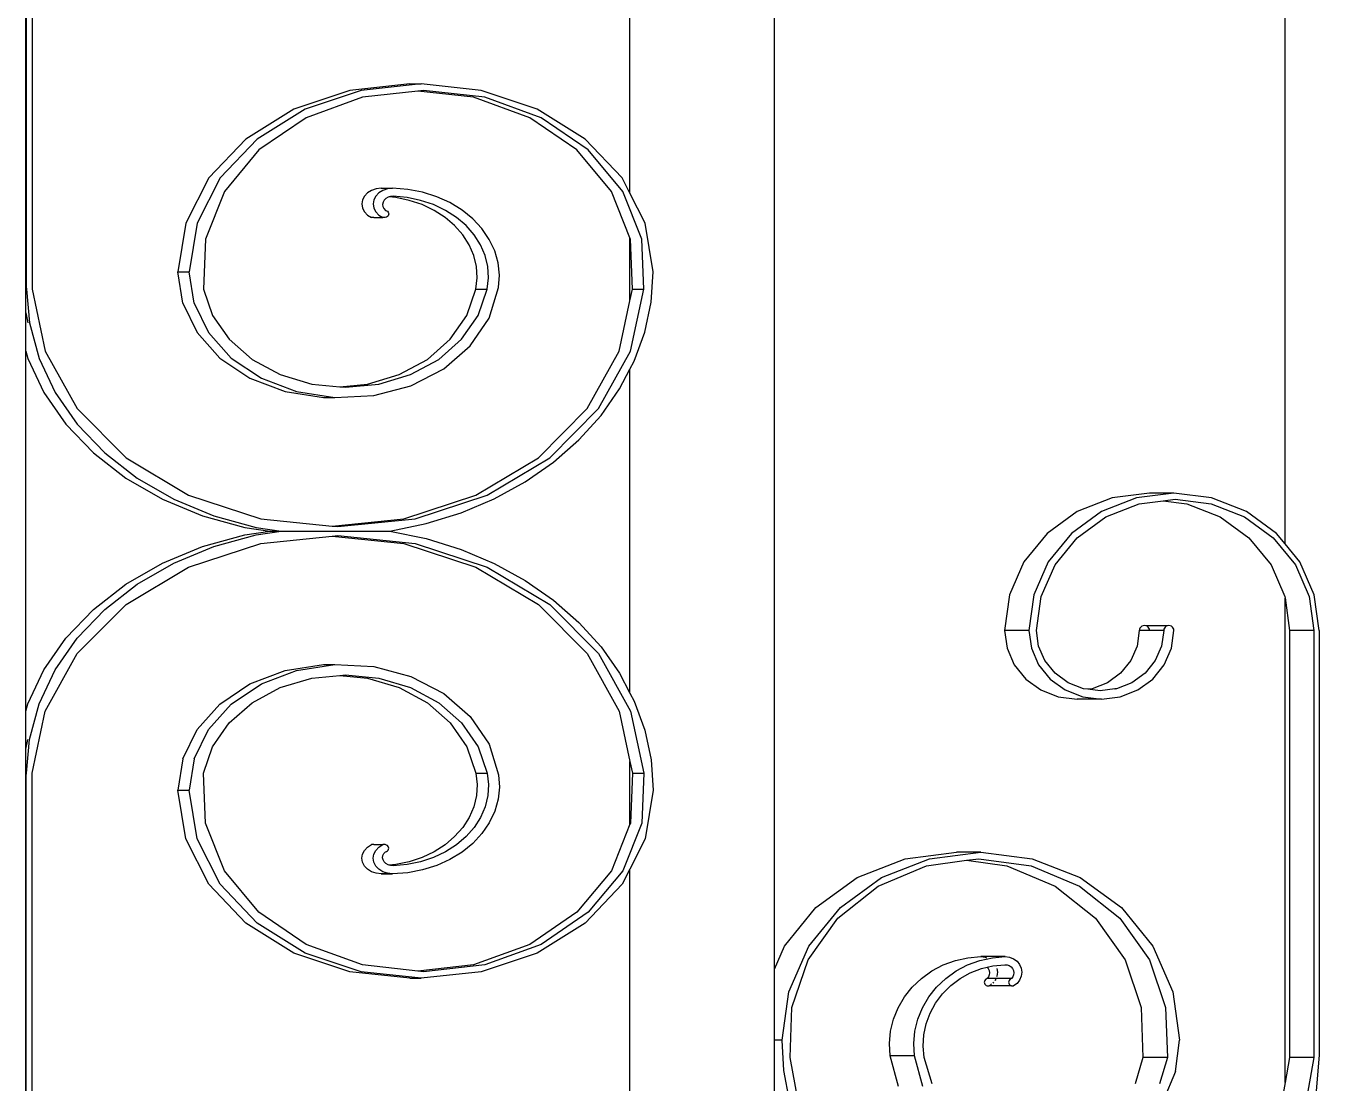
# Model space of a CAD drawing. Header units: millimetres. Extents: x 173236 to 801264, y -94969 to 615039.
# Drawn here: x 499728.4 to 499939.1, y -2381.3 to -2209 of the extents above; entities that cross this region are included whole.
import ezdxf

# ---------------------------------------------------------------- set-up
doc = ezdxf.new("R2010")
doc.units = ezdxf.units.MM
doc.header["$MEASUREMENT"] = 0
doc.layers.add('VOX-A-WALL-PATT', color=233, linetype='Continuous')

# ---------------------------------------------------------------- blocks, each defined once
blk = doc.blocks.new('STAIRCASE')
at = {"layer": 'VOX-A-WALL-PATT'}
for p, q in [((499826.82, -2236.28), (499826.82, -2009.68)), ((499850.36, -2362.75), (499850.36, -2022.78)), ((499933.58, -2293.44), (499933.58, -2071.78)), ((499728.39, -2251.51), (499728.39, -2182.35)), ((499728.43, -2182.35), (499728.43, -2251.51)), ((499729.42, -2182.35), (499729.42, -2251.92)), ((499790.95, -2218.49), (499781.17, -2219.54)), ((499792.81, -2218.49), (499783.02, -2219.54)), ((499790.95, -2218.49), (499792.81, -2218.49)), ((499802.59, -2219.54), (499792.81, -2218.49)), ((499781.17, -2219.54), (499772.05, -2222.6)), ((499783.02, -2219.54), (499773.9, -2222.6)), ((499783.23, -2220.67), (499774.04, -2224)), ((499792.27, -2219.64), (499783.23, -2220.67)), ((499793.19, -2219.54), (499792.27, -2219.64)), ((499801.31, -2220.67), (499792.27, -2219.64)), ((499803.16, -2220.67), (499793.19, -2219.54)), ((499810.49, -2224), (499801.31, -2220.67)), ((499811.71, -2222.6), (499802.59, -2219.54)), ((499812.35, -2224), (499803.16, -2220.67)), ((499772.05, -2222.6), (499764.22, -2227.47)), ((499773.9, -2222.6), (499766.07, -2227.47)), ((499819.54, -2227.47), (499811.71, -2222.6)), ((499774.04, -2224), (499766.34, -2229.24)), ((499818.19, -2229.24), (499810.49, -2224)), ((499820.04, -2229.24), (499812.35, -2224)), ((499764.22, -2227.47), (499758.21, -2233.81)), ((499766.07, -2227.47), (499760.06, -2233.81)), ((499825.55, -2233.81), (499819.54, -2227.47)), ((499766.34, -2229.24), (499760.73, -2236.01)), ((499823.81, -2236.01), (499818.19, -2229.24)), ((499825.66, -2236.01), (499820.04, -2229.24)), ((499758.21, -2233.81), (499754.43, -2241.2)), ((499760.06, -2233.81), (499756.28, -2241.2)), ((499826.82, -2236.28), (499825.55, -2233.81)), ((499784.72, -2235.84), (499784.07, -2236.25)), ((499785.48, -2235.59), (499784.72, -2235.84)), ((499786.3, -2235.5), (499785.48, -2235.59)), ((499786.57, -2235.84), (499785.92, -2236.25)), ((499786.3, -2235.5), (499788.15, -2235.5)), ((499787.33, -2235.59), (499786.3, -2235.5)), ((499787.33, -2235.59), (499786.57, -2235.84)), ((499788.15, -2235.5), (499787.33, -2235.59)), ((499790.61, -2235.68), (499788.15, -2235.5)), ((499793.02, -2236.14), (499790.61, -2235.68)), ((499760.73, -2236.01), (499757.64, -2243.77)), ((499783.26, -2237.39), (499783.15, -2238.05)), ((499783.15, -2238.05), (499783.26, -2238.71)), ((499783.57, -2236.78), (499783.26, -2237.39)), ((499784.07, -2236.25), (499783.57, -2236.78)), ((499785.11, -2237.39), (499785, -2238.05)), ((499785, -2238.05), (499785.11, -2238.71)), ((499785.42, -2236.78), (499785.11, -2237.39)), ((499785.92, -2236.25), (499785.42, -2236.78)), ((499786.59, -2237.77), (499786.52, -2238.12)), ((499786.77, -2237.45), (499786.59, -2237.77)), ((499787.05, -2237.17), (499786.77, -2237.45)), ((499787.4, -2236.96), (499787.05, -2237.17)), ((499787.59, -2236.91), (499787.4, -2236.96)), ((499787.81, -2236.84), (499787.59, -2236.91)), ((499788.66, -2237), (499787.59, -2236.91)), ((499788.25, -2236.8), (499787.81, -2236.84)), ((499790.51, -2237), (499788.25, -2236.8)), ((499790.86, -2237.46), (499788.66, -2237)), ((499792.71, -2237.46), (499790.51, -2237)), ((499792.96, -2238.16), (499790.86, -2237.46)), ((499794.81, -2238.16), (499792.71, -2237.46)), ((499795.33, -2236.86), (499793.02, -2236.14)), ((499797.49, -2237.83), (499795.33, -2236.86)), ((499799.47, -2239.04), (499797.49, -2237.83)), ((499826.82, -2243.58), (499823.81, -2236.01)), ((499828.74, -2243.77), (499825.66, -2236.01)), ((499829.33, -2241.2), (499826.82, -2236.28)), ((499783.26, -2238.71), (499783.57, -2239.33)), ((499783.57, -2239.33), (499784.07, -2239.85)), ((499784.07, -2239.85), (499784.72, -2240.26)), ((499785.11, -2238.71), (499785.42, -2239.33)), ((499785.42, -2239.33), (499785.92, -2239.85)), ((499785.92, -2239.85), (499786.57, -2240.26)), ((499786.52, -2238.12), (499786.57, -2238.47)), ((499786.57, -2238.47), (499786.72, -2238.8)), ((499786.72, -2238.8), (499786.98, -2239.09)), ((499787.14, -2240.2), (499786.96, -2240.26)), ((499786.98, -2239.09), (499787.16, -2239.15)), ((499787.3, -2240.11), (499787.14, -2240.2)), ((499787.16, -2239.15), (499787.31, -2239.25)), ((499787.42, -2239.98), (499787.3, -2240.11)), ((499787.31, -2239.25), (499787.43, -2239.38)), ((499787.49, -2239.84), (499787.42, -2239.98)), ((499787.43, -2239.38), (499787.5, -2239.53)), ((499787.52, -2239.68), (499787.49, -2239.84)), ((499787.5, -2239.53), (499787.52, -2239.68)), ((499794.92, -2239.09), (499792.96, -2238.16)), ((499796.77, -2239.09), (499794.81, -2238.16)), ((499796.69, -2240.23), (499794.92, -2239.09)), ((499798.55, -2240.23), (499796.77, -2239.09)), ((499801.22, -2240.46), (499799.47, -2239.04)), ((499754.43, -2241.2), (499753.14, -2249.13)), ((499756.28, -2241.2), (499754.99, -2249.13)), ((499784.92, -2240.28), (499784.72, -2240.26)), ((499785.11, -2240.26), (499784.92, -2240.28)), ((499785.11, -2240.26), (499786.57, -2240.26)), ((499786.77, -2240.28), (499786.57, -2240.26)), ((499786.96, -2240.26), (499786.77, -2240.28)), ((499798.26, -2241.57), (499796.69, -2240.23)), ((499799.57, -2243.07), (499798.26, -2241.57)), ((499800.11, -2241.57), (499798.55, -2240.23)), ((499801.42, -2243.07), (499800.11, -2241.57)), ((499802.7, -2242.07), (499801.22, -2240.46)), ((499803.9, -2243.82), (499802.7, -2242.07)), ((499830.62, -2249.13), (499829.33, -2241.2)), ((499757.64, -2243.77), (499757.32, -2251.92)), ((499800.62, -2244.7), (499799.57, -2243.07)), ((499802.47, -2244.7), (499801.42, -2243.07)), ((499804.79, -2245.7), (499803.9, -2243.82)), ((499826.82, -2253.82), (499826.82, -2243.58)), ((499826.89, -2243.77), (499826.82, -2243.58)), ((499827.22, -2251.92), (499826.89, -2243.77)), ((499829.07, -2251.92), (499828.74, -2243.77)), ((499801.36, -2246.44), (499800.62, -2244.7)), ((499801.8, -2248.25), (499801.36, -2246.44)), ((499803.22, -2246.44), (499802.47, -2244.7)), ((499803.66, -2248.25), (499803.22, -2246.44)), ((499805.34, -2247.65), (499804.79, -2245.7)), ((499801.93, -2250.09), (499801.8, -2248.25)), ((499803.78, -2250.09), (499803.66, -2248.25)), ((499805.55, -2249.65), (499805.34, -2247.65)), ((499753.14, -2249.13), (499754.99, -2249.13)), ((499753.94, -2254.24), (499753.14, -2249.13)), ((499755.79, -2254.24), (499754.99, -2249.13)), ((499801.73, -2251.92), (499801.93, -2250.09)), ((499803.58, -2251.92), (499803.78, -2250.09)), ((499805.42, -2251.65), (499805.55, -2249.65)), ((499830.27, -2254.06), (499830.62, -2249.13)), ((499728.39, -2251.51), (499728.43, -2251.51)), ((499728.39, -2251.92), (499728.39, -2251.51)), ((499728.39, -2251.92), (499728.47, -2251.92)), ((499728.39, -2255.81), (499728.39, -2251.92)), ((499728.43, -2251.51), (499728.47, -2251.92)), ((499728.47, -2251.92), (499728.97, -2257.42)), ((499729.42, -2251.92), (499731.55, -2262.04)), ((499757.32, -2251.92), (499758.81, -2256.21)), ((499800.24, -2256.21), (499801.73, -2251.92)), ((499801.73, -2251.92), (499803.58, -2251.92)), ((499802.09, -2256.21), (499803.58, -2251.92)), ((499803.86, -2256.64), (499805.42, -2251.65)), ((499826.82, -2253.82), (499827.22, -2251.92)), ((499826.94, -2262.04), (499829.07, -2251.92)), ((499827.22, -2251.92), (499829.07, -2251.92)), ((499753.94, -2254.24), (499756.28, -2259.02)), ((499755.79, -2254.24), (499758.13, -2259.02)), ((499825.08, -2262.04), (499826.82, -2253.82)), ((499829.23, -2258.93), (499830.27, -2254.06)), ((499728.39, -2255.81), (499728.73, -2257.42)), ((499728.39, -2262.03), (499728.39, -2255.81)), ((499758.81, -2256.21), (499761.5, -2260.11)), ((499797.55, -2260.11), (499800.24, -2256.21)), ((499799.4, -2260.11), (499802.09, -2256.21)), ((499800.81, -2261.15), (499803.86, -2256.64)), ((499728.97, -2257.42), (499730.56, -2263.21)), ((499756.28, -2259.02), (499760.01, -2263.18)), ((499758.13, -2259.02), (499761.86, -2263.18)), ((499827.5, -2263.66), (499829.23, -2258.93)), ((499761.5, -2260.11), (499765.24, -2263.38)), ((499793.81, -2263.38), (499797.55, -2260.11)), ((499795.66, -2263.38), (499799.4, -2260.11)), ((499796.47, -2264.91), (499800.81, -2261.15)), ((499728.39, -2262.03), (499728.71, -2263.21)), ((499728.39, -2320.7), (499728.39, -2262.03)), ((499728.71, -2263.21), (499731.33, -2268.75)), ((499730.56, -2263.21), (499733.18, -2268.75)), ((499731.55, -2262.04), (499736.77, -2271.4)), ((499760.01, -2263.18), (499764.91, -2266.46)), ((499761.86, -2263.18), (499766.76, -2266.46)), ((499765.24, -2263.38), (499769.82, -2265.86)), ((499789.23, -2265.86), (499793.81, -2263.38)), ((499791.09, -2265.86), (499795.66, -2263.38)), ((499819.87, -2271.4), (499825.08, -2262.04)), ((499821.72, -2271.4), (499826.94, -2262.04)), ((499791.12, -2267.67), (499796.47, -2264.91)), ((499825.12, -2268.2), (499826.82, -2264.97)), ((499826.82, -2264.97), (499827.5, -2263.66)), ((499826.82, -2317.76), (499826.82, -2264.97)), ((499764.91, -2266.46), (499770.66, -2268.64)), ((499766.76, -2266.46), (499772.51, -2268.64)), ((499769.82, -2265.86), (499774.98, -2267.41)), ((499774.98, -2267.41), (499779.53, -2267.84)), ((499779.53, -2267.84), (499784.07, -2267.41)), ((499780.45, -2267.93), (499785.92, -2267.41)), ((499784.07, -2267.41), (499789.23, -2265.86)), ((499785.92, -2267.41), (499791.09, -2265.86)), ((499731.33, -2268.75), (499734.92, -2273.92)), ((499733.18, -2268.75), (499736.77, -2273.92)), ((499770.66, -2268.64), (499776.89, -2269.6)), ((499772.51, -2268.64), (499778.75, -2269.6)), ((499776.89, -2269.6), (499778.75, -2269.6)), ((499778.75, -2269.6), (499785.08, -2269.27)), ((499779.53, -2267.84), (499780.45, -2267.93)), ((499785.08, -2269.27), (499791.12, -2267.67)), ((499822.11, -2272.5), (499825.12, -2268.2)), ((499736.77, -2271.4), (499744.72, -2279.4)), ((499811.91, -2279.4), (499819.87, -2271.4)), ((499813.76, -2279.4), (499821.72, -2271.4)), ((499734.92, -2273.92), (499739.4, -2278.61)), ((499736.77, -2273.92), (499741.25, -2278.61)), ((499818.51, -2276.48), (499822.11, -2272.5)), ((499814.38, -2280.11), (499818.51, -2276.48)), ((499739.4, -2278.61), (499744.67, -2282.72)), ((499741.25, -2278.61), (499746.52, -2282.72)), ((499744.72, -2279.4), (499754.91, -2285.51)), ((499801.72, -2285.51), (499811.91, -2279.4)), ((499803.58, -2285.51), (499813.76, -2279.4)), ((499809.76, -2283.33), (499814.38, -2280.11)), ((499744.67, -2282.72), (499750.63, -2286.16)), ((499746.52, -2282.72), (499752.48, -2286.16)), ((499804.71, -2286.09), (499809.76, -2283.33)), ((499750.63, -2286.16), (499757.15, -2288.86)), ((499752.48, -2286.16), (499759, -2288.86)), ((499754.91, -2285.51), (499766.67, -2289.34)), ((499789.96, -2289.34), (499801.72, -2285.51)), ((499791.82, -2289.34), (499803.58, -2285.51)), ((499799.31, -2288.37), (499804.71, -2286.09)), ((499905.39, -2285.96), (499899.69, -2288.19)), ((499909.36, -2285.96), (499903.66, -2288.19)), ((499911.51, -2285.2), (499905.39, -2285.96)), ((499915.48, -2285.2), (499909.36, -2285.96)), ((499909.82, -2286.9), (499913.69, -2286.42)), ((499915.48, -2285.2), (499911.51, -2285.2)), ((499913.69, -2286.42), (499915.67, -2286.18)), ((499913.69, -2286.42), (499917.56, -2286.9)), ((499921.6, -2285.96), (499915.48, -2285.2)), ((499915.67, -2286.18), (499921.53, -2286.9)), ((499927.31, -2288.19), (499921.6, -2285.96)), ((499793.62, -2290.14), (499799.31, -2288.37)), ((499899.69, -2288.19), (499894.79, -2291.75)), ((499903.66, -2288.19), (499898.76, -2291.75)), ((499904.37, -2289.04), (499909.82, -2286.9)), ((499917.56, -2286.9), (499923.01, -2289.04)), ((499921.53, -2286.9), (499926.98, -2289.04)), ((499932.21, -2291.75), (499927.31, -2288.19)), ((499757.15, -2288.86), (499764.08, -2290.76)), ((499759, -2288.86), (499765.93, -2290.76)), ((499764.08, -2290.76), (499768.14, -2291.37)), ((499765.93, -2290.76), (499769.99, -2291.37)), ((499766.67, -2289.34), (499778.32, -2290.55)), ((499778.32, -2290.55), (499789.96, -2289.34)), ((499778.32, -2290.55), (499779.24, -2290.64)), ((499779.24, -2290.64), (499791.82, -2289.34)), ((499787.72, -2291.37), (499793.62, -2290.14)), ((499899.68, -2292.44), (499904.37, -2289.04)), ((499923.01, -2289.04), (499927.69, -2292.44)), ((499926.98, -2289.04), (499931.66, -2292.44)), ((499757.15, -2293.87), (499764.08, -2291.97)), ((499759, -2293.87), (499765.93, -2291.97)), ((499764.08, -2291.97), (499768.14, -2291.37)), ((499765.93, -2291.97), (499769.99, -2291.37)), ((499766.67, -2293.39), (499778.32, -2292.18)), ((499768.14, -2291.37), (499769.99, -2291.37)), ((499769.99, -2291.37), (499787.72, -2291.37)), ((499778.32, -2292.18), (499779.24, -2292.09)), ((499778.32, -2292.18), (499789.96, -2293.39)), ((499779.24, -2292.09), (499791.82, -2293.39)), ((499787.72, -2291.37), (499793.62, -2292.59)), ((499793.62, -2292.59), (499799.31, -2294.36)), ((499894.79, -2291.75), (499891.03, -2296.38)), ((499898.76, -2291.75), (499895, -2296.38)), ((499896.09, -2296.87), (499899.68, -2292.44)), ((499927.69, -2292.44), (499931.29, -2296.87)), ((499931.66, -2292.44), (499935.26, -2296.87)), ((499933.58, -2293.44), (499932.21, -2291.75)), ((499750.63, -2296.57), (499757.15, -2293.87)), ((499752.48, -2296.57), (499759, -2293.87)), ((499754.91, -2297.22), (499766.67, -2293.39)), ((499789.96, -2293.39), (499801.72, -2297.22)), ((499791.82, -2293.39), (499803.58, -2297.22)), ((499799.31, -2294.36), (499804.71, -2296.64)), ((499935.96, -2296.38), (499933.58, -2293.44)), ((499744.67, -2300.01), (499750.63, -2296.57)), ((499746.52, -2300.01), (499752.48, -2296.57)), ((499804.71, -2296.64), (499809.76, -2299.4)), ((499891.03, -2296.38), (499888.67, -2301.78)), ((499895, -2296.38), (499892.64, -2301.78)), ((499893.83, -2302.03), (499896.09, -2296.87)), ((499931.29, -2296.87), (499933.55, -2302.03)), ((499935.26, -2296.87), (499937.52, -2302.03)), ((499938.33, -2301.78), (499935.96, -2296.38)), ((499744.72, -2303.33), (499754.91, -2297.22)), ((499801.72, -2297.22), (499811.91, -2303.33)), ((499803.58, -2297.22), (499813.76, -2303.33)), ((499739.4, -2304.12), (499744.67, -2300.01)), ((499741.25, -2304.12), (499746.52, -2300.01)), ((499809.76, -2299.4), (499814.38, -2302.62)), ((499736.77, -2311.33), (499744.72, -2303.33)), ((499811.91, -2303.33), (499819.87, -2311.33)), ((499813.76, -2303.33), (499821.72, -2311.33)), ((499814.38, -2302.62), (499818.51, -2306.25)), ((499888.67, -2301.78), (499887.86, -2307.57)), ((499892.64, -2301.78), (499891.84, -2307.57)), ((499893.06, -2307.57), (499893.83, -2302.03)), ((499933.55, -2302.03), (499933.58, -2302.26)), ((499933.58, -2381.24), (499933.58, -2302.26)), ((499933.58, -2302.26), (499934.32, -2307.57)), ((499937.52, -2302.03), (499938.29, -2307.57)), ((499939.13, -2307.57), (499938.33, -2301.78)), ((499734.92, -2308.81), (499739.4, -2304.12)), ((499736.77, -2308.81), (499741.25, -2304.12)), ((499818.51, -2306.25), (499822.11, -2310.23)), ((499891.84, -2307.57), (499887.86, -2307.57)), ((499887.86, -2307.57), (499888.27, -2310.47)), ((499891.84, -2307.57), (499892.24, -2310.47)), ((499893.41, -2310.11), (499893.06, -2307.57)), ((499909.83, -2307.57), (499909.47, -2310.11)), ((499909.85, -2307.36), (499909.83, -2307.57)), ((499911.51, -2307.57), (499909.83, -2307.57)), ((499909.94, -2307.17), (499909.85, -2307.36)), ((499910.07, -2307.01), (499909.94, -2307.17)), ((499910.25, -2306.88), (499910.07, -2307.01)), ((499910.45, -2306.8), (499910.25, -2306.88)), ((499910.67, -2306.77), (499910.45, -2306.8)), ((499910.89, -2306.8), (499910.67, -2306.77)), ((499914.42, -2306.8), (499910.89, -2306.8)), ((499911.27, -2307.01), (499911.09, -2306.88)), ((499911.4, -2307.17), (499911.27, -2307.01)), ((499911.48, -2307.36), (499911.4, -2307.17)), ((499911.51, -2307.57), (499911.48, -2307.36)), ((499913.8, -2307.57), (499911.51, -2307.57)), ((499913.8, -2307.57), (499913.44, -2310.11)), ((499913.83, -2307.36), (499913.8, -2307.57)), ((499913.91, -2307.17), (499913.83, -2307.36)), ((499914.04, -2307.01), (499913.91, -2307.17)), ((499914.22, -2306.88), (499914.04, -2307.01)), ((499914.42, -2306.8), (499914.22, -2306.88)), ((499914.64, -2306.77), (499914.42, -2306.8)), ((499914.86, -2306.8), (499914.64, -2306.77)), ((499915.06, -2306.88), (499914.86, -2306.8)), ((499915.24, -2307.01), (499915.06, -2306.88)), ((499915.08, -2310.47), (499915.48, -2307.57)), ((499915.37, -2307.17), (499915.24, -2307.01)), ((499915.46, -2307.36), (499915.37, -2307.17)), ((499915.48, -2307.57), (499915.46, -2307.36)), ((499934.32, -2307.57), (499934.32, -2377.14)), ((499938.29, -2307.57), (499934.32, -2307.57)), ((499938.29, -2307.57), (499938.29, -2377.14)), ((499939.13, -2307.57), (499939.13, -2376.73)), ((499731.33, -2313.98), (499734.92, -2308.81)), ((499733.18, -2313.98), (499736.77, -2308.81)), ((499731.55, -2320.69), (499736.77, -2311.33)), ((499819.87, -2311.33), (499825.08, -2320.69)), ((499821.72, -2311.33), (499826.94, -2320.69)), ((499822.11, -2310.23), (499825.12, -2314.53)), ((499888.27, -2310.47), (499889.45, -2313.17)), ((499892.24, -2310.47), (499893.42, -2313.17)), ((499894.45, -2312.48), (499893.41, -2310.11)), ((499909.47, -2310.11), (499908.44, -2312.48)), ((499913.44, -2310.11), (499912.41, -2312.48)), ((499913.9, -2313.17), (499915.08, -2310.47)), ((499770.66, -2314.09), (499776.89, -2313.13)), ((499772.51, -2314.09), (499778.75, -2313.13)), ((499776.89, -2313.13), (499778.75, -2313.13)), ((499778.75, -2313.13), (499785.08, -2313.46)), ((499785.08, -2313.46), (499791.12, -2315.06)), ((499889.45, -2313.17), (499891.33, -2315.48)), ((499893.42, -2313.17), (499895.3, -2315.48)), ((499896.1, -2314.51), (499894.45, -2312.48)), ((499908.44, -2312.48), (499906.79, -2314.51)), ((499912.41, -2312.48), (499910.76, -2314.51)), ((499912.02, -2315.48), (499913.9, -2313.17)), ((499728.71, -2319.52), (499731.33, -2313.98)), ((499730.56, -2319.52), (499733.18, -2313.98)), ((499764.91, -2316.27), (499770.66, -2314.09)), ((499766.76, -2316.27), (499772.51, -2314.09)), ((499769.82, -2316.87), (499774.98, -2315.32)), ((499774.98, -2315.32), (499779.53, -2314.89)), ((499779.53, -2314.89), (499780.45, -2314.8)), ((499779.53, -2314.89), (499784.07, -2315.32)), ((499780.45, -2314.8), (499785.92, -2315.32)), ((499784.07, -2315.32), (499789.23, -2316.87)), ((499785.92, -2315.32), (499791.09, -2316.87)), ((499791.12, -2315.06), (499796.47, -2317.82)), ((499825.12, -2314.53), (499826.82, -2317.76)), ((499891.33, -2315.48), (499893.78, -2317.26)), ((499895.3, -2315.48), (499897.75, -2317.26)), ((499898.25, -2316.07), (499896.1, -2314.51)), ((499900.75, -2317.05), (499898.25, -2316.07)), ((499904.64, -2316.07), (499902.14, -2317.05)), ((499906.79, -2314.51), (499904.64, -2316.07)), ((499908.61, -2316.07), (499906.11, -2317.05)), ((499910.76, -2314.51), (499908.61, -2316.07)), ((499909.57, -2317.26), (499912.02, -2315.48)), ((499760.01, -2319.55), (499764.91, -2316.27)), ((499761.86, -2319.55), (499766.76, -2316.27)), ((499765.24, -2319.35), (499769.82, -2316.87)), ((499789.23, -2316.87), (499793.81, -2319.35)), ((499791.09, -2316.87), (499795.66, -2319.35)), ((499796.47, -2317.82), (499800.81, -2321.58)), ((499826.82, -2317.76), (499827.5, -2319.07)), ((499893.78, -2317.26), (499896.63, -2318.38)), ((499897.75, -2317.26), (499900.6, -2318.38)), ((499901.44, -2317.13), (499900.75, -2317.05)), ((499902.14, -2317.05), (499901.44, -2317.13)), ((499903.43, -2317.38), (499901.44, -2317.13)), ((499905.85, -2317.08), (499903.43, -2317.38)), ((499905.85, -2317.08), (499905.89, -2317.05)), ((499906.11, -2317.05), (499905.89, -2317.05)), ((499906.72, -2318.38), (499909.57, -2317.26)), ((499728.39, -2320.7), (499728.71, -2319.52)), ((499728.97, -2325.31), (499730.56, -2319.52)), ((499756.28, -2323.71), (499760.01, -2319.55)), ((499758.13, -2323.71), (499761.86, -2319.55)), ((499761.5, -2322.62), (499765.24, -2319.35)), ((499793.81, -2319.35), (499797.55, -2322.62)), ((499795.66, -2319.35), (499799.4, -2322.62)), ((499827.5, -2319.07), (499829.23, -2323.8)), ((499896.63, -2318.38), (499899.69, -2318.76)), ((499903.66, -2318.76), (499899.69, -2318.76)), ((499900.6, -2318.38), (499903.66, -2318.76)), ((499903.66, -2318.76), (499906.72, -2318.38)), ((499728.39, -2326.92), (499728.39, -2320.7)), ((499729.42, -2330.81), (499731.55, -2320.69)), ((499800.81, -2321.58), (499803.86, -2326.09)), ((499825.08, -2320.69), (499826.82, -2328.91)), ((499826.94, -2320.69), (499829.07, -2330.81)), ((499753.94, -2328.49), (499756.28, -2323.71)), ((499755.79, -2328.49), (499758.13, -2323.71)), ((499758.81, -2326.52), (499761.5, -2322.62)), ((499797.55, -2322.62), (499800.24, -2326.52)), ((499799.4, -2322.62), (499802.09, -2326.52)), ((499829.23, -2323.8), (499830.27, -2328.67)), ((499728.39, -2326.92), (499728.73, -2325.31)), ((499728.47, -2330.81), (499728.97, -2325.31)), ((499757.32, -2330.81), (499758.81, -2326.52)), ((499800.24, -2326.52), (499801.73, -2330.81)), ((499802.09, -2326.52), (499803.58, -2330.81)), ((499803.86, -2326.09), (499805.42, -2331.08)), ((499728.39, -2330.81), (499728.39, -2326.92)), ((499753.94, -2328.49), (499753.14, -2333.6)), ((499755.79, -2328.49), (499754.99, -2333.6)), ((499830.27, -2328.67), (499830.62, -2333.6)), ((499728.39, -2330.81), (499728.47, -2330.81)), ((499728.39, -2331.22), (499728.39, -2330.81)), ((499728.43, -2331.22), (499728.47, -2330.81)), ((499729.42, -2400.38), (499729.42, -2330.81)), ((499757.64, -2338.96), (499757.32, -2330.81)), ((499801.73, -2330.81), (499803.58, -2330.81)), ((499801.73, -2330.81), (499801.93, -2332.65)), ((499803.58, -2330.81), (499803.78, -2332.65)), ((499826.82, -2339.15), (499826.82, -2328.91)), ((499826.82, -2328.91), (499827.22, -2330.81)), ((499827.22, -2330.81), (499826.89, -2338.96)), ((499827.22, -2330.81), (499829.07, -2330.81)), ((499829.07, -2330.81), (499828.74, -2338.96)), ((499728.39, -2331.22), (499728.43, -2331.22)), ((499728.39, -2400.38), (499728.39, -2331.22)), ((499728.43, -2400.38), (499728.43, -2331.22)), ((499801.93, -2332.65), (499801.8, -2334.48)), ((499803.78, -2332.65), (499803.66, -2334.48)), ((499805.42, -2331.08), (499805.55, -2333.08)), ((499754.43, -2341.53), (499753.14, -2333.6)), ((499753.14, -2333.6), (499754.99, -2333.6)), ((499756.28, -2341.53), (499754.99, -2333.6)), ((499801.8, -2334.48), (499801.36, -2336.29)), ((499803.66, -2334.48), (499803.22, -2336.29)), ((499805.55, -2333.08), (499805.34, -2335.08)), ((499830.62, -2333.6), (499829.33, -2341.53)), ((499801.36, -2336.29), (499800.62, -2338.03)), ((499803.22, -2336.29), (499802.47, -2338.03)), ((499804.79, -2337.03), (499803.9, -2338.91)), ((499805.34, -2335.08), (499804.79, -2337.03)), ((499760.73, -2346.72), (499757.64, -2338.96)), ((499800.62, -2338.03), (499799.57, -2339.66)), ((499802.47, -2338.03), (499801.42, -2339.66)), ((499803.9, -2338.91), (499802.7, -2340.66)), ((499826.82, -2339.15), (499823.81, -2346.72)), ((499828.74, -2338.96), (499825.66, -2346.72)), ((499826.89, -2338.96), (499826.82, -2339.15)), ((499798.26, -2341.16), (499796.69, -2342.5)), ((499799.57, -2339.66), (499798.26, -2341.16)), ((499800.11, -2341.16), (499798.55, -2342.5)), ((499801.42, -2339.66), (499800.11, -2341.16)), ((499802.7, -2340.66), (499801.22, -2342.27)), ((499758.21, -2348.92), (499754.43, -2341.53)), ((499760.06, -2348.92), (499756.28, -2341.53)), ((499783.26, -2344.02), (499783.57, -2343.4)), ((499783.57, -2343.4), (499784.07, -2342.88)), ((499784.07, -2342.88), (499784.72, -2342.47)), ((499784.92, -2342.45), (499784.72, -2342.47)), ((499785.11, -2342.47), (499784.92, -2342.45)), ((499785.11, -2342.47), (499786.57, -2342.47)), ((499785.11, -2344.02), (499785.42, -2343.4)), ((499785.42, -2343.4), (499785.92, -2342.88)), ((499785.92, -2342.88), (499786.57, -2342.47)), ((499786.77, -2342.45), (499786.57, -2342.47)), ((499786.96, -2342.47), (499786.77, -2342.45)), ((499787.14, -2342.53), (499786.96, -2342.47)), ((499787.3, -2342.62), (499787.14, -2342.53)), ((499787.16, -2343.58), (499787.31, -2343.48)), ((499787.42, -2342.75), (499787.3, -2342.62)), ((499787.31, -2343.48), (499787.43, -2343.35)), ((499787.49, -2342.89), (499787.42, -2342.75)), ((499787.43, -2343.35), (499787.5, -2343.21)), ((499787.52, -2343.05), (499787.49, -2342.89)), ((499787.5, -2343.21), (499787.52, -2343.05)), ((499796.69, -2342.5), (499794.92, -2343.64)), ((499798.55, -2342.5), (499796.77, -2343.64)), ((499801.22, -2342.27), (499799.47, -2343.69)), ((499829.33, -2341.53), (499826.82, -2346.45)), ((499783.15, -2344.68), (499783.26, -2344.02)), ((499783.26, -2345.34), (499783.15, -2344.68)), ((499783.57, -2345.95), (499783.26, -2345.34)), ((499785, -2344.68), (499785.11, -2344.02)), ((499785.11, -2345.34), (499785, -2344.68)), ((499785.42, -2345.95), (499785.11, -2345.34)), ((499786.52, -2344.61), (499786.57, -2344.26)), ((499786.59, -2344.96), (499786.52, -2344.61)), ((499786.57, -2344.26), (499786.72, -2343.93)), ((499786.77, -2345.28), (499786.59, -2344.96)), ((499786.72, -2343.93), (499786.98, -2343.64)), ((499787.05, -2345.56), (499786.77, -2345.28)), ((499786.98, -2343.64), (499787.16, -2343.58)), ((499787.4, -2345.77), (499787.05, -2345.56)), ((499790.86, -2345.27), (499788.66, -2345.73)), ((499792.71, -2345.27), (499790.51, -2345.73)), ((499792.96, -2344.57), (499790.86, -2345.27)), ((499794.81, -2344.57), (499792.71, -2345.27)), ((499794.92, -2343.64), (499792.96, -2344.57)), ((499796.77, -2343.64), (499794.81, -2344.57)), ((499797.49, -2344.9), (499795.33, -2345.87)), ((499799.47, -2343.69), (499797.49, -2344.9)), ((499863.84, -2347.82), (499871.65, -2344.76)), ((499867.81, -2347.82), (499875.62, -2344.76)), ((499871.65, -2344.76), (499880.03, -2343.72)), ((499875.14, -2345.9), (499881.69, -2345.02)), ((499875.62, -2344.76), (499884, -2343.72)), ((499884, -2343.72), (499880.03, -2343.72)), ((499881.69, -2345.02), (499883.67, -2344.76)), ((499881.69, -2345.02), (499888.23, -2345.9)), ((499883.67, -2344.76), (499892.21, -2345.9)), ((499884, -2343.72), (499892.39, -2344.76)), ((499892.39, -2344.76), (499900.2, -2347.82)), ((499766.34, -2353.49), (499760.73, -2346.72)), ((499784.07, -2346.48), (499783.57, -2345.95)), ((499784.72, -2346.89), (499784.07, -2346.48)), ((499785.48, -2347.14), (499784.72, -2346.89)), ((499785.92, -2346.48), (499785.42, -2345.95)), ((499786.3, -2347.23), (499785.48, -2347.14)), ((499786.57, -2346.89), (499785.92, -2346.48)), ((499787.33, -2347.14), (499786.3, -2347.23)), ((499786.3, -2347.23), (499788.15, -2347.23)), ((499787.33, -2347.14), (499786.57, -2346.89)), ((499788.15, -2347.23), (499787.33, -2347.14)), ((499787.59, -2345.82), (499787.4, -2345.77)), ((499788.66, -2345.73), (499787.59, -2345.82)), ((499787.81, -2345.89), (499787.59, -2345.82)), ((499788.25, -2345.93), (499787.81, -2345.89)), ((499790.61, -2347.05), (499788.15, -2347.23)), ((499790.51, -2345.73), (499788.25, -2345.93)), ((499793.02, -2346.59), (499790.61, -2347.05)), ((499795.33, -2345.87), (499793.02, -2346.59)), ((499823.81, -2346.72), (499818.19, -2353.49)), ((499825.66, -2346.72), (499820.04, -2353.49)), ((499826.82, -2346.45), (499825.55, -2348.92)), ((499826.82, -2546.39), (499826.82, -2346.45)), ((499867.27, -2349.22), (499875.14, -2345.9)), ((499888.23, -2345.9), (499896.1, -2349.22)), ((499892.21, -2345.9), (499900.07, -2349.22)), ((499764.22, -2355.26), (499758.21, -2348.92)), ((499766.07, -2355.26), (499760.06, -2348.92)), ((499825.55, -2348.92), (499819.54, -2355.26)), ((499857.13, -2352.69), (499863.84, -2347.82)), ((499860.68, -2354.47), (499867.27, -2349.22)), ((499861.11, -2352.69), (499867.81, -2347.82)), ((499896.1, -2349.22), (499902.7, -2354.47)), ((499900.07, -2349.22), (499906.67, -2354.47)), ((499900.2, -2347.82), (499906.9, -2352.69)), ((499774.04, -2358.73), (499766.34, -2353.49)), ((499818.19, -2353.49), (499810.49, -2358.73)), ((499820.04, -2353.49), (499812.35, -2358.73)), ((499851.99, -2359.04), (499857.13, -2352.69)), ((499855.96, -2359.04), (499861.11, -2352.69)), ((499906.9, -2352.69), (499912.05, -2359.04)), ((499772.05, -2360.13), (499764.22, -2355.26)), ((499773.9, -2360.13), (499766.07, -2355.26)), ((499819.54, -2355.26), (499811.71, -2360.13)), ((499855.87, -2361.23), (499860.68, -2354.47)), ((499902.7, -2354.47), (499907.5, -2361.23)), ((499906.67, -2354.47), (499911.47, -2361.23)), ((499781.17, -2363.19), (499772.05, -2360.13)), ((499783.02, -2363.19), (499773.9, -2360.13)), ((499783.23, -2362.06), (499774.04, -2358.73)), ((499810.49, -2358.73), (499801.31, -2362.06)), ((499811.71, -2360.13), (499802.59, -2363.19)), ((499812.35, -2358.73), (499803.16, -2362.06)), ((499850.36, -2362.75), (499851.99, -2359.04)), ((499852.73, -2366.43), (499855.96, -2359.04)), ((499912.05, -2359.04), (499915.28, -2366.43)), ((499792.27, -2363.09), (499783.23, -2362.06)), ((499801.31, -2362.06), (499792.27, -2363.09)), ((499803.16, -2362.06), (499793.19, -2363.19)), ((499853.23, -2368.99), (499855.87, -2361.23)), ((499876.02, -2363.06), (499877.87, -2362.08)), ((499877.87, -2362.08), (499879.85, -2361.36)), ((499879.85, -2361.36), (499881.91, -2360.9)), ((499879.99, -2363.06), (499881.84, -2362.08)), ((499881.84, -2362.08), (499883.82, -2361.36)), ((499881.91, -2360.9), (499884.02, -2360.72)), ((499883.82, -2361.36), (499885.88, -2360.9)), ((499887.99, -2360.72), (499884.02, -2360.72)), ((499884.02, -2360.72), (499884.72, -2360.81)), ((499884.72, -2360.81), (499884.95, -2360.9)), ((499885.02, -2362.45), (499885.97, -2362.22)), ((499885.88, -2360.9), (499887.99, -2360.72)), ((499885.97, -2362.22), (499887.91, -2362.03)), ((499887.91, -2362.03), (499888.28, -2362.06)), ((499887.99, -2360.72), (499888.69, -2360.81)), ((499888.28, -2362.06), (499888.63, -2362.19)), ((499888.63, -2362.19), (499888.94, -2362.39)), ((499888.69, -2360.81), (499889.34, -2361.07)), ((499888.94, -2362.39), (499889.17, -2362.67)), ((499889.34, -2361.07), (499889.9, -2361.47)), ((499889.9, -2361.47), (499890.33, -2362)), ((499890.33, -2362), (499890.6, -2362.61)), ((499907.5, -2361.23), (499910.15, -2368.99)), ((499911.47, -2361.23), (499914.12, -2368.99)), ((499790.95, -2364.24), (499781.17, -2363.19)), ((499792.81, -2364.24), (499783.02, -2363.19)), ((499790.95, -2364.24), (499792.81, -2364.24)), ((499793.19, -2363.19), (499792.27, -2363.09)), ((499802.59, -2363.19), (499792.81, -2364.24)), ((499850.36, -2374.36), (499850.36, -2362.75)), ((499872.83, -2365.69), (499874.33, -2364.27)), ((499874.33, -2364.27), (499876.02, -2363.06)), ((499876.8, -2365.69), (499878.3, -2364.27)), ((499878.3, -2364.27), (499879.99, -2363.06)), ((499879.09, -2365.45), (499880.61, -2364.31)), ((499880.61, -2364.31), (499882.29, -2363.38)), ((499882.29, -2363.38), (499884.09, -2362.68)), ((499884.09, -2362.68), (499885.02, -2362.45)), ((499884.74, -2364.47), (499884.64, -2364.6)), ((499884.87, -2364.38), (499884.74, -2364.47)), ((499885.03, -2364.31), (499884.87, -2364.38)), ((499885.02, -2362.45), (499885.2, -2362.67)), ((499885.24, -2364.03), (499885.03, -2364.31)), ((499889, -2364.31), (499885.03, -2364.31)), ((499885.2, -2362.67), (499885.35, -2362.99)), ((499885.38, -2363.7), (499885.24, -2364.03)), ((499885.35, -2362.99), (499885.42, -2363.34)), ((499885.42, -2363.34), (499885.38, -2363.7)), ((499886.36, -2364.55), (499886.31, -2364.6)), ((499886.43, -2364.38), (499886.36, -2364.55)), ((499886.63, -2363.93), (499886.58, -2364.03)), ((499886.63, -2362.67), (499886.72, -2363.27)), ((499886.72, -2363.27), (499886.63, -2363.93)), ((499888.71, -2364.47), (499888.61, -2364.6)), ((499888.84, -2364.38), (499888.71, -2364.47)), ((499889, -2364.31), (499888.84, -2364.38)), ((499889.22, -2364.03), (499889, -2364.31)), ((499889.17, -2362.67), (499889.33, -2362.99)), ((499889.35, -2363.7), (499889.22, -2364.03)), ((499889.33, -2362.99), (499889.39, -2363.34)), ((499889.39, -2363.34), (499889.35, -2363.7)), ((499890.33, -2364.55), (499889.9, -2365.08)), ((499890.6, -2363.93), (499890.33, -2364.55)), ((499890.6, -2362.61), (499890.69, -2363.27)), ((499890.69, -2363.27), (499890.6, -2363.93)), ((499851.62, -2374.36), (499852.73, -2366.43)), ((499871.56, -2367.29), (499872.83, -2365.69)), ((499875.53, -2367.29), (499876.8, -2365.69)), ((499877.75, -2366.79), (499879.09, -2365.45)), ((499884.58, -2364.75), (499884.56, -2364.9)), ((499884.56, -2364.9), (499884.58, -2365.06)), ((499884.64, -2364.6), (499884.58, -2364.75)), ((499884.58, -2365.06), (499884.65, -2365.21)), ((499884.65, -2365.21), (499884.75, -2365.33)), ((499884.75, -2365.33), (499884.88, -2365.43)), ((499884.88, -2365.43), (499885.04, -2365.48)), ((499885.04, -2365.48), (499885.2, -2365.5)), ((499885.2, -2365.5), (499885.37, -2365.48)), ((499885.45, -2365.43), (499885.37, -2365.48)), ((499889, -2365.48), (499885.37, -2365.48)), ((499885.75, -2365.21), (499885.58, -2365.33)), ((499886.07, -2364.9), (499885.94, -2365.06)), ((499888.55, -2364.75), (499888.53, -2364.9)), ((499888.53, -2364.9), (499888.55, -2365.06)), ((499888.61, -2364.6), (499888.55, -2364.75)), ((499888.55, -2365.06), (499888.62, -2365.21)), ((499888.62, -2365.21), (499888.72, -2365.33)), ((499888.72, -2365.33), (499888.86, -2365.43)), ((499888.86, -2365.43), (499889, -2365.48)), ((499889, -2365.48), (499889.18, -2365.5)), ((499889.18, -2365.5), (499889.34, -2365.48)), ((499889.9, -2365.08), (499889.34, -2365.48)), ((499915.28, -2366.43), (499916.39, -2374.36)), ((499870.53, -2369.04), (499871.56, -2367.29)), ((499874.5, -2369.04), (499875.53, -2367.29)), ((499875.73, -2369.93), (499876.62, -2368.29)), ((499876.62, -2368.29), (499877.75, -2366.79)), ((499852.95, -2377.14), (499853.23, -2368.99)), ((499869.77, -2370.92), (499870.53, -2369.04)), ((499873.75, -2370.92), (499874.5, -2369.04)), ((499875.09, -2371.66), (499875.73, -2369.93)), ((499910.15, -2368.99), (499910.42, -2377.14)), ((499914.12, -2368.99), (499914.4, -2377.14)), ((499869.12, -2374.87), (499869.3, -2372.87)), ((499869.3, -2372.87), (499869.77, -2370.92)), ((499873.09, -2374.87), (499873.27, -2372.87)), ((499873.27, -2372.87), (499873.75, -2370.92)), ((499874.71, -2373.47), (499875.09, -2371.66)), ((499851.62, -2374.36), (499850.36, -2374.36)), ((499850.36, -2388.98), (499850.36, -2374.36)), ((499851.92, -2379.28), (499851.62, -2374.36)), ((499869.23, -2376.87), (499869.12, -2374.87)), ((499873.2, -2376.87), (499873.09, -2374.87)), ((499874.61, -2375.31), (499874.71, -2373.47)), ((499915.71, -2379.46), (499916.39, -2374.36)), ((499854.78, -2387.26), (499852.95, -2377.14)), ((499870.57, -2381.86), (499869.23, -2376.87)), ((499873.2, -2376.87), (499869.23, -2376.87)), ((499874.54, -2381.86), (499873.2, -2376.87)), ((499874.77, -2377.14), (499874.61, -2375.31)), ((499876.05, -2381.44), (499874.77, -2377.14)), ((499910.42, -2377.14), (499909.15, -2381.44)), ((499914.4, -2377.14), (499910.42, -2377.14)), ((499914.4, -2377.14), (499913.12, -2381.44)), ((499934.32, -2377.14), (499933.58, -2381.24)), ((499938.29, -2377.14), (499934.32, -2377.14)), ((499938.29, -2377.14), (499936.46, -2387.26)), ((499939.13, -2376.73), (499938.67, -2382.64)), ((499852.82, -2384.15), (499851.92, -2379.28)), ((499915.71, -2379.46), (499913.7, -2384.24)), ((499933.58, -2381.24), (499932.49, -2387.26))]:
    blk.add_line(p, q, dxfattribs=at)

msp = doc.modelspace()

# ---------------------------------------------------------------- block references
msp.add_blockref('STAIRCASE', (0, 0))

doc.saveas('drawing.dxf')
